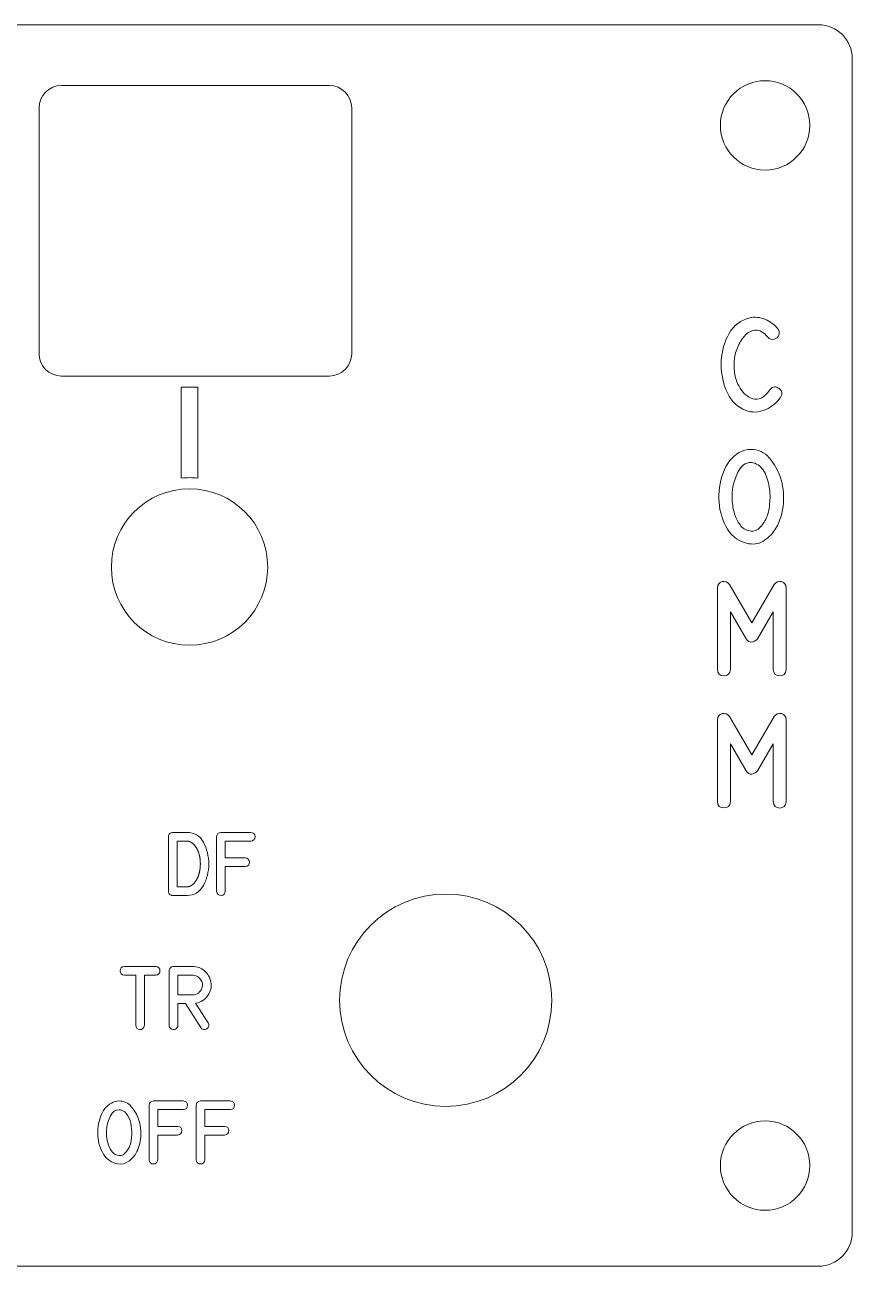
# Model space of a CAD drawing. Header units: millimetres. Extents: x -74 to 72, y -92 to 107.
# Drawn here: x 24.6 to 61.7, y 51.5 to 107.1 of the extents above; entities that cross this region are included whole.
import ezdxf

# ---------------------------------------------------------------- set-up
doc = ezdxf.new("R2010")
doc.units = ezdxf.units.MM
doc.header["$MEASUREMENT"] = 0
doc.layers.add('Cut', color=7, linetype='Continuous')
doc.layers.add('Engrave', color=7, linetype='Continuous')

msp = doc.modelspace()

# ---------------------------------------------------------------- linework, layer by layer
at = {"layer": 'Cut', "color": 250, "lineweight": 9}
for centre, major_axis, ratio in [((57.7948, 102.5689), (0, 2), 1), ((32.0235, 82.8049), (3.5001, 0), 0.9999714), ((43.4947, 63.4189), (4.7501, 0), 0.9999789), ((57.7948, 56.0189), (0, 2), 1)]:
    msp.add_ellipse(centre, major_axis=major_axis, ratio=ratio, dxfattribs=at)
for points, knots in [([(61.6948, 105.5689), (61.6946, 105.967), (61.5362, 106.3487), (61.2545, 106.63), (61.2545, 106.63), (60.9729, 106.9113), (60.5929, 107.0692), (60.1948, 107.0689), (60.1948, 107.0689), (60.1948, 107.0689), (-61.3302, 107.0689), (-61.3302, 107.0689), (-61.3302, 107.0689), (-61.7283, 107.0687), (-62.1099, 106.9103), (-62.3912, 106.6286), (-62.3912, 106.6286), (-62.6725, 106.347), (-62.8304, 105.967), (-62.8302, 105.5689), (-62.8302, 105.5689), (-62.8302, 105.5689), (-62.8302, 53.0189), (-62.8302, 53.0189), (-62.8302, 53.0189), (-62.8299, 52.6208), (-62.6716, 52.2392), (-62.3899, 51.9579), (-62.3899, 51.9579), (-62.1082, 51.6766), (-61.7283, 51.5187), (-61.3302, 51.5189), (-61.3302, 51.5189), (-61.3302, 51.5189), (60.1948, 51.5189), (60.1948, 51.5189), (60.1948, 51.5189), (60.5929, 51.5192), (60.9746, 51.6775), (61.2559, 51.9592), (61.2559, 51.9592), (61.5372, 52.2409), (61.6951, 52.6208), (61.6948, 53.0189), (61.6948, 53.0189), (61.6948, 53.0189), (61.6948, 105.5689), (61.6948, 105.5689)], [0, 0, 0, 0, 0.0769231, 0.0769231, 0.0769231, 0.0769231, 0.1538462, 0.1538462, 0.1538462, 0.1538462, 0.2307692, 0.2307692, 0.2307692, 0.2307692, 0.3076923, 0.3076923, 0.3076923, 0.3076923, 0.3846154, 0.3846154, 0.3846154, 0.3846154, 0.4615385, 0.4615385, 0.4615385, 0.4615385, 0.5384615, 0.5384615, 0.5384615, 0.5384615, 0.6153846, 0.6153846, 0.6153846, 0.6153846, 0.6923077, 0.6923077, 0.6923077, 0.6923077, 0.7692308, 0.7692308, 0.7692308, 0.7692308, 0.8461538, 0.8461538, 0.8461538, 0.8461538, 1, 1, 1, 1]), ([(26.2843, 104.3526), (26.2843, 104.3526), (38.2843, 104.3526), (38.2843, 104.3526), (38.2843, 104.3526), (38.8343, 104.3526), (39.2843, 103.9026), (39.2843, 103.3526), (39.2843, 103.3526), (39.2843, 103.3526), (39.2843, 92.3526), (39.2843, 92.3526), (39.2843, 92.3526), (39.2843, 91.8026), (38.8343, 91.3526), (38.2843, 91.3526), (38.2843, 91.3526), (38.2843, 91.3526), (26.2843, 91.3526), (26.2843, 91.3526), (26.2843, 91.3526), (25.7343, 91.3526), (25.2843, 91.8026), (25.2843, 92.3526), (25.2843, 92.3526), (25.2843, 92.3526), (25.2843, 103.3526), (25.2843, 103.3526), (25.2843, 103.3526), (25.2843, 103.9026), (25.7343, 104.3526), (26.2843, 104.3526)], [0, 0, 0, 0, 0.1111111, 0.1111111, 0.1111111, 0.1111111, 0.2222222, 0.2222222, 0.2222222, 0.2222222, 0.3333333, 0.3333333, 0.3333333, 0.3333333, 0.4444444, 0.4444444, 0.4444444, 0.4444444, 0.5555556, 0.5555556, 0.5555556, 0.5555556, 0.6666667, 0.6666667, 0.6666667, 0.6666667, 0.7777778, 0.7777778, 0.7777778, 0.7777778, 1, 1, 1, 1])]:
    msp.add_open_spline(points, degree=3, knots=knots, dxfattribs=at)
at = {"layer": 'Engrave', "color": 240, "lineweight": 9}
for points, knots in [([(58.4895, 90.4091), (58.4895, 90.4091), (58.4712, 90.3816), (58.4712, 90.3816), (58.4712, 90.3816), (58.467, 90.3767), (58.4634, 90.3717), (58.4606, 90.3675), (58.4606, 90.3675), (58.4585, 90.3632), (58.4557, 90.359), (58.4529, 90.3548), (58.4529, 90.3548), (58.2638, 90.1001), (58.0161, 89.9187), (57.7092, 89.8101), (57.7092, 89.8101), (57.403, 89.7021), (57.101, 89.7219), (56.8033, 89.8694), (56.8033, 89.8694), (56.4576, 90.0415), (56.2036, 90.3336), (56.0413, 90.7457), (56.0413, 90.7457), (55.8797, 91.1577), (55.8099, 91.586), (55.8324, 92.0305), (55.8324, 92.0305), (55.8557, 92.475), (55.9728, 92.8828), (56.1838, 93.2553), (56.1838, 93.2553), (56.3955, 93.6271), (56.7024, 93.86), (57.1053, 93.9538), (57.1053, 93.9538), (57.3367, 94.0074), (57.5674, 93.9848), (57.7974, 93.8868), (57.7974, 93.8868), (58.0274, 93.788), (58.2165, 93.6497), (58.364, 93.4719), (58.364, 93.4719), (58.3654, 93.4719), (58.3689, 93.4677), (58.3738, 93.4578), (58.3738, 93.4578), (58.4373, 93.3752), (58.4507, 93.2842), (58.4133, 93.1862), (58.4133, 93.1862), (58.3759, 93.0874), (58.3082, 93.026), (58.2087, 93.0006), (58.2087, 93.0006), (58.1029, 92.9731), (58.0048, 93.0048), (57.9152, 93.0958), (57.9152, 93.0958), (57.7304, 93.311), (57.5526, 93.414), (57.3818, 93.4063), (57.3818, 93.4063), (57.2111, 93.3978), (57.058, 93.3273), (56.9232, 93.1953), (56.9232, 93.1953), (56.7878, 93.0627), (56.6756, 92.8933), (56.586, 92.6866), (56.586, 92.6866), (56.4964, 92.4799), (56.4413, 92.2866), (56.4209, 92.106), (56.4209, 92.106), (56.3962, 91.9049), (56.3983, 91.7024), (56.4279, 91.4992), (56.4279, 91.4992), (56.4576, 91.296), (56.5196, 91.1048), (56.6149, 90.9256), (56.6149, 90.9256), (56.7807, 90.6116), (56.9888, 90.4148), (57.24, 90.3357), (57.24, 90.3357), (57.4919, 90.256), (57.7374, 90.3767), (57.9773, 90.6963), (57.9773, 90.6963), (57.9886, 90.7097), (58.0013, 90.728), (58.0168, 90.7499), (58.0168, 90.7499), (58.1459, 90.8931), (58.2828, 90.9079), (58.4267, 90.7943), (58.4267, 90.7943), (58.5707, 90.6807), (58.5918, 90.5523), (58.4895, 90.4091)], [0, 0, 0, 0, 0.037037, 0.037037, 0.037037, 0.037037, 0.0740741, 0.0740741, 0.0740741, 0.0740741, 0.1111111, 0.1111111, 0.1111111, 0.1111111, 0.1481481, 0.1481481, 0.1481481, 0.1481481, 0.1851852, 0.1851852, 0.1851852, 0.1851852, 0.2222222, 0.2222222, 0.2222222, 0.2222222, 0.2592593, 0.2592593, 0.2592593, 0.2592593, 0.2962963, 0.2962963, 0.2962963, 0.2962963, 0.3333333, 0.3333333, 0.3333333, 0.3333333, 0.3703704, 0.3703704, 0.3703704, 0.3703704, 0.4074074, 0.4074074, 0.4074074, 0.4074074, 0.4444444, 0.4444444, 0.4444444, 0.4444444, 0.4814815, 0.4814815, 0.4814815, 0.4814815, 0.5185185, 0.5185185, 0.5185185, 0.5185185, 0.5555556, 0.5555556, 0.5555556, 0.5555556, 0.5925926, 0.5925926, 0.5925926, 0.5925926, 0.6296296, 0.6296296, 0.6296296, 0.6296296, 0.6666667, 0.6666667, 0.6666667, 0.6666667, 0.7037037, 0.7037037, 0.7037037, 0.7037037, 0.7407407, 0.7407407, 0.7407407, 0.7407407, 0.7777778, 0.7777778, 0.7777778, 0.7777778, 0.8148148, 0.8148148, 0.8148148, 0.8148148, 0.8518519, 0.8518519, 0.8518519, 0.8518519, 0.8888889, 0.8888889, 0.8888889, 0.8888889, 0.9259259, 0.9259259, 0.9259259, 0.9259259, 1, 1, 1, 1]), ([(31.6484, 86.7873), (31.6484, 86.7873), (31.6484, 90.8526), (31.6484, 90.8526), (31.6484, 90.8526), (31.6484, 90.8526), (32.3984, 90.8526), (32.3984, 90.8526), (32.3984, 90.8526), (32.3984, 90.8526), (32.3984, 86.7873), (32.3984, 86.7873), (32.3984, 86.7873), (32.2749, 86.7988), (32.1499, 86.8049), (32.0234, 86.8049), (32.0234, 86.8049), (31.8969, 86.8049), (31.7719, 86.7988), (31.6484, 86.7873)], [0, 0, 0, 0, 0.1666667, 0.1666667, 0.1666667, 0.1666667, 0.3333333, 0.3333333, 0.3333333, 0.3333333, 0.5, 0.5, 0.5, 0.5, 0.6666667, 0.6666667, 0.6666667, 0.6666667, 1, 1, 1, 1]), ([(58.4726, 86.854), (58.5989, 86.4723), (58.6469, 86.0765), (58.6159, 85.6659), (58.6159, 85.6659), (58.5848, 85.2552), (58.4719, 84.8806), (58.2779, 84.5412), (58.2779, 84.5412), (58.1551, 84.3303), (57.9879, 84.1511), (57.7755, 84.0036), (57.7755, 84.0036), (57.5632, 83.8561), (57.3289, 83.8046), (57.0728, 83.8491), (57.0728, 83.8491), (56.6551, 83.9218), (56.3355, 84.1398), (56.114, 84.5017), (56.114, 84.5017), (55.8917, 84.8644), (55.7647, 85.2679), (55.7323, 85.7124), (55.7323, 85.7124), (55.6998, 86.1569), (55.7598, 86.5894), (55.9122, 87.0114), (55.9122, 87.0114), (56.0646, 87.4333), (56.3073, 87.7395), (56.641, 87.9314), (56.641, 87.9314), (56.8033, 88.0252), (56.974, 88.0718), (57.1511, 88.0718), (57.1511, 88.0718), (57.4905, 88.0718), (57.7671, 87.9441), (57.9823, 87.6887), (57.9823, 87.6887), (58.1975, 87.4326), (58.3604, 87.1546), (58.4726, 86.854)], [0, 0, 0, 0, 0.0833333, 0.0833333, 0.0833333, 0.0833333, 0.1666667, 0.1666667, 0.1666667, 0.1666667, 0.25, 0.25, 0.25, 0.25, 0.3333333, 0.3333333, 0.3333333, 0.3333333, 0.4166667, 0.4166667, 0.4166667, 0.4166667, 0.5, 0.5, 0.5, 0.5, 0.5833333, 0.5833333, 0.5833333, 0.5833333, 0.6666667, 0.6666667, 0.6666667, 0.6666667, 0.75, 0.75, 0.75, 0.75, 0.8333333, 0.8333333, 0.8333333, 0.8333333, 1, 1, 1, 1]), ([(57.1681, 87.4848), (56.9148, 87.4848), (56.7229, 87.3486), (56.5923, 87.0756), (56.5923, 87.0756), (56.4618, 86.8025), (56.38, 86.5697), (56.3454, 86.3771), (56.3454, 86.3771), (56.3193, 86.236), (56.3094, 86.0659), (56.3165, 85.8663), (56.3165, 85.8663), (56.3235, 85.6666), (56.3525, 85.469), (56.4033, 85.2743), (56.4033, 85.2743), (56.454, 85.0789), (56.531, 84.9032), (56.6326, 84.7472), (56.6326, 84.7472), (56.7349, 84.5906), (56.8682, 84.4869), (57.0333, 84.4361), (57.0333, 84.4361), (57.2266, 84.3754), (57.3931, 84.4135), (57.5328, 84.5504), (57.5328, 84.5504), (57.6725, 84.688), (57.7784, 84.8333), (57.8503, 84.9878), (57.8503, 84.9878), (57.923, 85.1466), (57.9731, 85.354), (57.9999, 85.6123), (57.9999, 85.6123), (58.0267, 85.8698), (58.0204, 86.1273), (57.9816, 86.3841), (57.9816, 86.3841), (57.9421, 86.6409), (57.8651, 86.8724), (57.7509, 87.0784), (57.7509, 87.0784), (57.6366, 87.2844), (57.4736, 87.4156), (57.2633, 87.4721), (57.2633, 87.4721), (57.2358, 87.4805), (57.204, 87.4848), (57.1681, 87.4848)], [0, 0, 0, 0, 0.0714286, 0.0714286, 0.0714286, 0.0714286, 0.1428571, 0.1428571, 0.1428571, 0.1428571, 0.2142857, 0.2142857, 0.2142857, 0.2142857, 0.2857143, 0.2857143, 0.2857143, 0.2857143, 0.3571429, 0.3571429, 0.3571429, 0.3571429, 0.4285714, 0.4285714, 0.4285714, 0.4285714, 0.5, 0.5, 0.5, 0.5, 0.5714286, 0.5714286, 0.5714286, 0.5714286, 0.6428571, 0.6428571, 0.6428571, 0.6428571, 0.7142857, 0.7142857, 0.7142857, 0.7142857, 0.7857143, 0.7857143, 0.7857143, 0.7857143, 0.8571429, 0.8571429, 0.8571429, 0.8571429, 1, 1, 1, 1]), ([(58.74, 78.219), (58.7097, 78.0264), (58.6123, 77.9297), (58.4479, 77.9304), (58.4479, 77.9304), (58.2828, 77.9311), (58.1862, 78.0278), (58.1573, 78.219), (58.1573, 78.219), (58.1573, 78.219), (58.1573, 80.8006), (58.1573, 80.8006), (58.1573, 80.8006), (58.1573, 80.8006), (57.4482, 79.5877), (57.4482, 79.5877), (57.4482, 79.5877), (57.3727, 79.4967), (57.288, 79.4487), (57.1949, 79.4445), (57.1949, 79.4445), (57.1018, 79.441), (57.0192, 79.4883), (56.9458, 79.5877), (56.9458, 79.5877), (56.9458, 79.5877), (56.241, 80.7949), (56.241, 80.7949), (56.241, 80.7949), (56.241, 80.7949), (56.2431, 78.219), (56.2431, 78.219), (56.2431, 78.219), (56.2212, 78.0278), (56.1217, 77.9318), (55.9447, 77.9325), (55.9447, 77.9325), (55.7676, 77.9332), (55.6723, 78.0292), (55.6582, 78.219), (55.6582, 78.219), (55.6582, 78.219), (55.6582, 81.8695), (55.6582, 81.8695), (55.6582, 81.8695), (55.6695, 82.0282), (55.7386, 82.1228), (55.867, 82.1538), (55.867, 82.1538), (55.9955, 82.1849), (56.1069, 82.1411), (56.2022, 82.0226), (56.2022, 82.0226), (56.2022, 82.0226), (57.1963, 80.313), (57.1963, 80.313), (57.1963, 80.313), (57.1963, 80.313), (58.201, 82.0226), (58.201, 82.0226), (58.201, 82.0226), (58.2955, 82.1411), (58.4063, 82.1842), (58.5326, 82.1524), (58.5326, 82.1524), (58.6582, 82.1207), (58.728, 82.0268), (58.74, 81.8695), (58.74, 81.8695), (58.74, 81.8695), (58.74, 78.219), (58.74, 78.219)], [0, 0, 0, 0, 0.0526316, 0.0526316, 0.0526316, 0.0526316, 0.1052632, 0.1052632, 0.1052632, 0.1052632, 0.1578947, 0.1578947, 0.1578947, 0.1578947, 0.2105263, 0.2105263, 0.2105263, 0.2105263, 0.2631579, 0.2631579, 0.2631579, 0.2631579, 0.3157895, 0.3157895, 0.3157895, 0.3157895, 0.3684211, 0.3684211, 0.3684211, 0.3684211, 0.4210526, 0.4210526, 0.4210526, 0.4210526, 0.4736842, 0.4736842, 0.4736842, 0.4736842, 0.5263158, 0.5263158, 0.5263158, 0.5263158, 0.5789474, 0.5789474, 0.5789474, 0.5789474, 0.6315789, 0.6315789, 0.6315789, 0.6315789, 0.6842105, 0.6842105, 0.6842105, 0.6842105, 0.7368421, 0.7368421, 0.7368421, 0.7368421, 0.7894737, 0.7894737, 0.7894737, 0.7894737, 0.8421053, 0.8421053, 0.8421053, 0.8421053, 0.8947368, 0.8947368, 0.8947368, 0.8947368, 1, 1, 1, 1]), ([(58.74, 72.3102), (58.7097, 72.1176), (58.6123, 72.0209), (58.4479, 72.0216), (58.4479, 72.0216), (58.2828, 72.0223), (58.1862, 72.119), (58.1573, 72.3102), (58.1573, 72.3102), (58.1573, 72.3102), (58.1573, 74.8918), (58.1573, 74.8918), (58.1573, 74.8918), (58.1573, 74.8918), (57.4482, 73.6789), (57.4482, 73.6789), (57.4482, 73.6789), (57.3727, 73.5879), (57.288, 73.5399), (57.1949, 73.5357), (57.1949, 73.5357), (57.1018, 73.5322), (57.0192, 73.5795), (56.9458, 73.6789), (56.9458, 73.6789), (56.9458, 73.6789), (56.241, 74.8861), (56.241, 74.8861), (56.241, 74.8861), (56.241, 74.8861), (56.2431, 72.3102), (56.2431, 72.3102), (56.2431, 72.3102), (56.2212, 72.119), (56.1217, 72.023), (55.9447, 72.0237), (55.9447, 72.0237), (55.7676, 72.0244), (55.6723, 72.1204), (55.6582, 72.3102), (55.6582, 72.3102), (55.6582, 72.3102), (55.6582, 75.9607), (55.6582, 75.9607), (55.6582, 75.9607), (55.6695, 76.1194), (55.7386, 76.214), (55.867, 76.245), (55.867, 76.245), (55.9955, 76.2761), (56.1069, 76.2323), (56.2022, 76.1138), (56.2022, 76.1138), (56.2022, 76.1138), (57.1963, 74.4042), (57.1963, 74.4042), (57.1963, 74.4042), (57.1963, 74.4042), (58.201, 76.1138), (58.201, 76.1138), (58.201, 76.1138), (58.2955, 76.2323), (58.4063, 76.2754), (58.5326, 76.2436), (58.5326, 76.2436), (58.6582, 76.2119), (58.728, 76.118), (58.74, 75.9607), (58.74, 75.9607), (58.74, 75.9607), (58.74, 72.3102), (58.74, 72.3102)], [0, 0, 0, 0, 0.0526316, 0.0526316, 0.0526316, 0.0526316, 0.1052632, 0.1052632, 0.1052632, 0.1052632, 0.1578947, 0.1578947, 0.1578947, 0.1578947, 0.2105263, 0.2105263, 0.2105263, 0.2105263, 0.2631579, 0.2631579, 0.2631579, 0.2631579, 0.3157895, 0.3157895, 0.3157895, 0.3157895, 0.3684211, 0.3684211, 0.3684211, 0.3684211, 0.4210526, 0.4210526, 0.4210526, 0.4210526, 0.4736842, 0.4736842, 0.4736842, 0.4736842, 0.5263158, 0.5263158, 0.5263158, 0.5263158, 0.5789474, 0.5789474, 0.5789474, 0.5789474, 0.6315789, 0.6315789, 0.6315789, 0.6315789, 0.6842105, 0.6842105, 0.6842105, 0.6842105, 0.7368421, 0.7368421, 0.7368421, 0.7368421, 0.7894737, 0.7894737, 0.7894737, 0.7894737, 0.8421053, 0.8421053, 0.8421053, 0.8421053, 0.8947368, 0.8947368, 0.8947368, 0.8947368, 1, 1, 1, 1]), ([(31.269, 70.9299), (31.269, 70.9299), (31.9181, 70.9299), (31.9181, 70.9299), (31.9181, 70.9299), (32.2407, 70.9299), (32.482, 70.7831), (32.6429, 70.4892), (32.6429, 70.4892), (32.8038, 70.1952), (32.8842, 69.8716), (32.8842, 69.5188), (32.8842, 69.5188), (32.8842, 69.166), (32.8033, 68.8429), (32.6424, 68.5489), (32.6424, 68.5489), (32.4811, 68.2549), (32.2398, 68.1077), (31.9181, 68.1077), (31.9181, 68.1077), (31.9181, 68.1077), (31.269, 68.1077), (31.269, 68.1077), (31.269, 68.1077), (31.269, 68.1077), (31.2718, 68.1077), (31.2718, 68.1077), (31.2718, 68.1077), (31.2718, 68.1077), (31.269, 68.1077), (31.269, 68.1077), (31.269, 68.1077), (31.2388, 68.1124), (31.2224, 68.1152), (31.2196, 68.1162), (31.2196, 68.1162), (31.1241, 68.1387), (31.0766, 68.2013), (31.0775, 68.3034), (31.0775, 68.3034), (31.0775, 68.3034), (31.0761, 68.3034), (31.0761, 68.3034), (31.0761, 68.3034), (31.0761, 68.3034), (31.0775, 70.737), (31.0775, 70.737), (31.0775, 70.737), (31.0766, 70.7399), (31.0761, 70.7436), (31.0761, 70.7479), (31.0761, 70.7479), (31.0789, 70.7987), (31.0987, 70.8415), (31.1358, 70.8767), (31.1358, 70.8767), (31.1735, 70.912), (31.2182, 70.9299), (31.2704, 70.9299), (31.2704, 70.9299), (31.2704, 70.9299), (31.269, 70.9299), (31.269, 70.9299)], [0, 0, 0, 0, 0.0588235, 0.0588235, 0.0588235, 0.0588235, 0.1176471, 0.1176471, 0.1176471, 0.1176471, 0.1764706, 0.1764706, 0.1764706, 0.1764706, 0.2352941, 0.2352941, 0.2352941, 0.2352941, 0.2941176, 0.2941176, 0.2941176, 0.2941176, 0.3529412, 0.3529412, 0.3529412, 0.3529412, 0.4117647, 0.4117647, 0.4117647, 0.4117647, 0.4705882, 0.4705882, 0.4705882, 0.4705882, 0.5294118, 0.5294118, 0.5294118, 0.5294118, 0.5882353, 0.5882353, 0.5882353, 0.5882353, 0.6470588, 0.6470588, 0.6470588, 0.6470588, 0.7058824, 0.7058824, 0.7058824, 0.7058824, 0.7647059, 0.7647059, 0.7647059, 0.7647059, 0.8235294, 0.8235294, 0.8235294, 0.8235294, 0.8823529, 0.8823529, 0.8823529, 0.8823529, 1, 1, 1, 1]), ([(33.2356, 68.3034), (33.2356, 68.3034), (33.2356, 70.7342), (33.2356, 70.7342), (33.2356, 70.7342), (33.2521, 70.8556), (33.3174, 70.921), (33.4313, 70.9299), (33.4313, 70.9299), (33.4313, 70.9299), (34.7652, 70.9299), (34.7652, 70.9299), (34.7652, 70.9299), (34.8927, 70.92), (34.9567, 70.8546), (34.9567, 70.7347), (34.9567, 70.7347), (34.9567, 70.6152), (34.8918, 70.5508), (34.7624, 70.5428), (34.7624, 70.5428), (34.7624, 70.5428), (33.6227, 70.5428), (33.6227, 70.5428), (33.6227, 70.5428), (33.6227, 70.5428), (33.6227, 69.7888), (33.6227, 69.7888), (33.6227, 69.7888), (33.6227, 69.7888), (34.5117, 69.7888), (34.5117, 69.7888), (34.5117, 69.7888), (34.6382, 69.7799), (34.7027, 69.7178), (34.7046, 69.603), (34.7046, 69.603), (34.7064, 69.4882), (34.642, 69.421), (34.5117, 69.4017), (34.5117, 69.4017), (34.5117, 69.4017), (33.6227, 69.4017), (33.6227, 69.4017), (33.6227, 69.4017), (33.6227, 69.4017), (33.6227, 68.3034), (33.6227, 68.3034), (33.6227, 68.3034), (33.6138, 68.1768), (33.5512, 68.1124), (33.436, 68.1105), (33.436, 68.1105), (33.3207, 68.1086), (33.2539, 68.1731), (33.2356, 68.3034)], [0, 0, 0, 0, 0.0666667, 0.0666667, 0.0666667, 0.0666667, 0.1333333, 0.1333333, 0.1333333, 0.1333333, 0.2, 0.2, 0.2, 0.2, 0.2666667, 0.2666667, 0.2666667, 0.2666667, 0.3333333, 0.3333333, 0.3333333, 0.3333333, 0.4, 0.4, 0.4, 0.4, 0.4666667, 0.4666667, 0.4666667, 0.4666667, 0.5333333, 0.5333333, 0.5333333, 0.5333333, 0.6, 0.6, 0.6, 0.6, 0.6666667, 0.6666667, 0.6666667, 0.6666667, 0.7333333, 0.7333333, 0.7333333, 0.7333333, 0.8, 0.8, 0.8, 0.8, 0.8666667, 0.8666667, 0.8666667, 0.8666667, 1, 1, 1, 1]), ([(31.9181, 68.4962), (31.9199, 68.4962), (31.9218, 68.4962), (31.9237, 68.4962), (31.9237, 68.4962), (31.9256, 68.4962), (31.9279, 68.4962), (31.9303, 68.4962), (31.9303, 68.4962), (31.9322, 68.4962), (31.934, 68.4967), (31.9355, 68.4972), (31.9355, 68.4972), (31.9369, 68.4976), (31.9388, 68.4976), (31.9416, 68.4976), (31.9416, 68.4976), (31.9435, 68.4976), (31.9453, 68.4981), (31.9477, 68.4986), (31.9477, 68.4986), (31.95, 68.499), (31.9524, 68.499), (31.9552, 68.499), (31.9552, 68.499), (31.9571, 68.499), (31.959, 68.4995), (31.9609, 68.4995), (31.9609, 68.4995), (31.9627, 68.5), (31.9651, 68.5005), (31.9679, 68.5005), (31.9679, 68.5005), (31.9693, 68.5005), (31.9712, 68.5005), (31.9731, 68.5009), (31.9731, 68.5009), (31.975, 68.5014), (31.9773, 68.5019), (31.9801, 68.5019), (31.9801, 68.5019), (31.9839, 68.5037), (31.9877, 68.5047), (31.991, 68.5047), (31.991, 68.5047), (31.9928, 68.5047), (31.9947, 68.5052), (31.9966, 68.5066), (31.9966, 68.5066), (31.9985, 68.508), (32.0008, 68.5094), (32.0037, 68.5099), (32.0037, 68.5099), (32.0055, 68.5099), (32.0074, 68.5103), (32.0098, 68.5108), (32.0098, 68.5108), (32.0121, 68.5113), (32.0145, 68.5117), (32.0173, 68.5127), (32.0173, 68.5127), (32.0192, 68.5127), (32.0211, 68.5132), (32.0229, 68.5141), (32.0229, 68.5141), (32.0248, 68.515), (32.0267, 68.516), (32.0295, 68.5169), (32.0295, 68.5169), (32.0352, 68.5188), (32.0394, 68.5207), (32.0422, 68.5226), (32.0422, 68.5226), (32.0587, 68.5282), (32.0634, 68.5296), (32.0559, 68.5282), (32.0559, 68.5282), (32.0578, 68.5282), (32.0596, 68.5287), (32.0615, 68.5301), (32.0615, 68.5301), (32.0634, 68.5315), (32.0658, 68.5324), (32.0681, 68.5334), (32.0681, 68.5334), (32.0766, 68.539), (32.0803, 68.5414), (32.0794, 68.5404), (32.0794, 68.5404), (32.0883, 68.5451), (32.093, 68.5475), (32.093, 68.5475), (32.093, 68.5475), (32.0949, 68.5484), (32.0968, 68.5494), (32.0987, 68.5508), (32.0987, 68.5508), (32.1006, 68.5522), (32.1029, 68.5536), (32.1057, 68.5555), (32.1057, 68.5555), (32.1137, 68.5611), (32.118, 68.564), (32.118, 68.564), (32.118, 68.564), (32.1198, 68.5649), (32.1217, 68.5658), (32.1241, 68.5672), (32.1241, 68.5672), (32.1264, 68.5687), (32.1288, 68.5701), (32.1316, 68.572), (32.1316, 68.572), (32.1335, 68.5729), (32.1354, 68.5743), (32.1372, 68.5762), (32.1372, 68.5762), (32.1391, 68.5781), (32.1415, 68.5799), (32.1443, 68.5818), (32.1443, 68.5818), (32.1457, 68.5828), (32.1476, 68.5837), (32.1495, 68.5851), (32.1495, 68.5851), (32.1514, 68.5865), (32.1537, 68.5884), (32.1565, 68.5898), (32.1565, 68.5898), (32.1584, 68.5917), (32.1631, 68.5955), (32.1702, 68.6011), (32.1702, 68.6011), (32.1777, 68.6086), (32.1815, 68.6119), (32.1815, 68.6119), (32.1815, 68.6119), (32.1833, 68.6138), (32.1848, 68.6157), (32.1866, 68.6176), (32.1866, 68.6176), (32.1885, 68.6195), (32.1909, 68.6218), (32.1937, 68.6246), (32.1937, 68.6246), (32.1956, 68.6265), (32.1975, 68.6279), (32.1993, 68.6298), (32.1993, 68.6298), (32.2012, 68.6317), (32.2031, 68.634), (32.2059, 68.6369), (32.2059, 68.6369), (32.2087, 68.6387), (32.213, 68.6425), (32.2186, 68.6477), (32.2186, 68.6477), (32.2205, 68.6496), (32.2224, 68.6514), (32.2238, 68.6533), (32.2238, 68.6533), (32.2257, 68.6552), (32.228, 68.6576), (32.2309, 68.6604), (32.2309, 68.6604), (32.2327, 68.6623), (32.2346, 68.6641), (32.2365, 68.6665), (32.2365, 68.6665), (32.2384, 68.6688), (32.2407, 68.6712), (32.2431, 68.674), (32.2431, 68.674), (32.2544, 68.6886), (32.2581, 68.6933), (32.2544, 68.6877), (32.2544, 68.6877), (32.261, 68.6942), (32.2647, 68.6994), (32.2666, 68.7032), (32.2666, 68.7032), (32.2751, 68.714), (32.2788, 68.7192), (32.2779, 68.7182), (32.2779, 68.7182), (32.2798, 68.7211), (32.2816, 68.7234), (32.2831, 68.7258), (32.2831, 68.7258), (32.2849, 68.7281), (32.2873, 68.7305), (32.2901, 68.7333), (32.2901, 68.7333), (32.292, 68.7361), (32.2934, 68.7389), (32.2948, 68.7418), (32.2948, 68.7418), (32.2962, 68.7446), (32.2986, 68.7469), (32.3009, 68.7498), (32.3009, 68.7498), (32.3019, 68.7526), (32.3038, 68.7554), (32.3061, 68.7587), (32.3061, 68.7587), (32.3085, 68.762), (32.3103, 68.7648), (32.3122, 68.7676), (32.3122, 68.7676), (32.3179, 68.7752), (32.3212, 68.7808), (32.323, 68.7846), (32.323, 68.7846), (32.3249, 68.7869), (32.3268, 68.7902), (32.3282, 68.7935), (32.3282, 68.7935), (32.3296, 68.7963), (32.3315, 68.7996), (32.3343, 68.8024), (32.3343, 68.8024), (32.3362, 68.8048), (32.3376, 68.8081), (32.339, 68.8114), (32.339, 68.8114), (32.3404, 68.8142), (32.3423, 68.8175), (32.3451, 68.8203), (32.3451, 68.8203), (32.347, 68.8245), (32.3499, 68.8307), (32.3536, 68.8382), (32.3536, 68.8382), (32.3555, 68.841), (32.3569, 68.8438), (32.3583, 68.8476), (32.3583, 68.8476), (32.3597, 68.8513), (32.3616, 68.8551), (32.3644, 68.8589), (32.3644, 68.8589), (32.3663, 68.8617), (32.3682, 68.8645), (32.3696, 68.8678), (32.3696, 68.8678), (32.3705, 68.8711), (32.3729, 68.8744), (32.3757, 68.8782), (32.3757, 68.8782), (32.3767, 68.881), (32.3776, 68.8838), (32.379, 68.8876), (32.379, 68.8876), (32.3804, 68.8913), (32.3818, 68.8951), (32.3837, 68.8989), (32.3837, 68.8989), (32.3865, 68.9031), (32.3898, 68.9101), (32.3936, 68.9196), (32.3936, 68.9196), (32.4025, 68.9421), (32.4058, 68.9497), (32.403, 68.9412), (32.403, 68.9412), (32.4039, 68.944), (32.4054, 68.9478), (32.4068, 68.9515), (32.4068, 68.9515), (32.4082, 68.9558), (32.4096, 68.96), (32.4115, 68.9633), (32.4115, 68.9633), (32.4124, 68.9671), (32.4134, 68.9708), (32.4148, 68.9746), (32.4148, 68.9746), (32.4162, 68.9783), (32.4181, 68.9821), (32.4195, 68.9868), (32.4195, 68.9868), (32.4223, 68.9953), (32.4246, 69.0023), (32.4265, 69.0089), (32.4265, 69.0089), (32.4275, 69.0127), (32.4284, 69.0164), (32.4298, 69.0202), (32.4298, 69.0202), (32.4312, 69.0235), (32.4331, 69.0277), (32.435, 69.0324), (32.435, 69.0324), (32.4312, 69.023), (32.4336, 69.031), (32.4416, 69.056), (32.4416, 69.056), (32.4435, 69.0602), (32.4463, 69.0682), (32.45, 69.079), (32.45, 69.079), (32.45, 69.0828), (32.4505, 69.087), (32.4519, 69.0908), (32.4519, 69.0908), (32.4533, 69.095), (32.4547, 69.0992), (32.4557, 69.1039), (32.4557, 69.1039), (32.4566, 69.1077), (32.4576, 69.1115), (32.4585, 69.1157), (32.4585, 69.1157), (32.459, 69.1199), (32.4604, 69.1242), (32.4623, 69.1289), (32.4623, 69.1289), (32.4623, 69.1317), (32.4632, 69.135), (32.4646, 69.1392), (32.4646, 69.1392), (32.466, 69.1434), (32.467, 69.1477), (32.4679, 69.1524), (32.4679, 69.1524), (32.4689, 69.1585), (32.4703, 69.1674), (32.4721, 69.1783), (32.4721, 69.1783), (32.4721, 69.182), (32.4726, 69.1858), (32.474, 69.19), (32.474, 69.19), (32.4754, 69.1942), (32.4769, 69.1985), (32.4773, 69.2032), (32.4773, 69.2032), (32.4773, 69.2069), (32.4778, 69.2107), (32.4787, 69.2149), (32.4787, 69.2149), (32.4797, 69.2192), (32.4806, 69.2234), (32.4816, 69.2281), (32.4816, 69.2281), (32.4825, 69.2347), (32.4839, 69.2432), (32.4858, 69.2545), (32.4858, 69.2545), (32.4858, 69.2577), (32.4867, 69.262), (32.4881, 69.2667), (32.4881, 69.2667), (32.4891, 69.2714), (32.4905, 69.2756), (32.4914, 69.2803), (32.4914, 69.2803), (32.4914, 69.2869), (32.4924, 69.2954), (32.4943, 69.3067), (32.4943, 69.3067), (32.4943, 69.3104), (32.4943, 69.3142), (32.4947, 69.3184), (32.4947, 69.3184), (32.4952, 69.3227), (32.4961, 69.3274), (32.4971, 69.3325), (32.4971, 69.3325), (32.4985, 69.3438), (32.4994, 69.3523), (32.4994, 69.3589), (32.4994, 69.3589), (32.5004, 69.3655), (32.5008, 69.3739), (32.5008, 69.3852), (32.5008, 69.3852), (32.5018, 69.3918), (32.5023, 69.4007), (32.5023, 69.4125), (32.5023, 69.4125), (32.5032, 69.4191), (32.5037, 69.428), (32.5037, 69.4388), (32.5037, 69.4388), (32.5037, 69.4435), (32.5041, 69.4478), (32.5046, 69.452), (32.5046, 69.452), (32.5051, 69.4562), (32.5055, 69.4609), (32.5065, 69.4666), (32.5065, 69.4666), (32.5065, 69.4704), (32.507, 69.4741), (32.5074, 69.4783), (32.5074, 69.4783), (32.5074, 69.4821), (32.5079, 69.4873), (32.5079, 69.4925), (32.5079, 69.4925), (32.5079, 69.4962), (32.5079, 69.5005), (32.5079, 69.5052), (32.5079, 69.5052), (32.5079, 69.5094), (32.5079, 69.5141), (32.5079, 69.5188), (32.5079, 69.5188), (32.5079, 69.5235), (32.5079, 69.5277), (32.5079, 69.532), (32.5079, 69.532), (32.5079, 69.5362), (32.5079, 69.5404), (32.5079, 69.5451), (32.5079, 69.5451), (32.5079, 69.5494), (32.5074, 69.5541), (32.5074, 69.5578), (32.5074, 69.5578), (32.507, 69.5621), (32.5065, 69.5672), (32.5065, 69.5724), (32.5065, 69.5724), (32.5065, 69.5762), (32.5065, 69.5804), (32.5065, 69.5851), (32.5065, 69.5851), (32.5065, 69.5894), (32.5065, 69.5941), (32.5065, 69.5988), (32.5065, 69.5988), (32.5065, 69.6044), (32.5055, 69.6133), (32.5037, 69.6265), (32.5037, 69.6265), (32.5037, 69.6373), (32.5032, 69.6458), (32.5023, 69.651), (32.5023, 69.651), (32.5023, 69.6576), (32.5013, 69.667), (32.4994, 69.6801), (32.4994, 69.6801), (32.4994, 69.691), (32.499, 69.6994), (32.498, 69.7051), (32.498, 69.7051), (32.498, 69.7112), (32.4975, 69.7201), (32.4957, 69.7309), (32.4957, 69.7309), (32.4947, 69.7347), (32.4938, 69.7389), (32.4933, 69.7436), (32.4933, 69.7436), (32.4928, 69.7479), (32.4928, 69.7526), (32.4928, 69.7573), (32.4928, 69.7573), (32.491, 69.7681), (32.4891, 69.777), (32.4872, 69.7836), (32.4872, 69.7836), (32.4863, 69.7869), (32.4853, 69.7911), (32.4844, 69.7949), (32.4844, 69.7949), (32.4834, 69.7991), (32.483, 69.8034), (32.483, 69.8081), (32.483, 69.8081), (32.482, 69.8147), (32.4806, 69.8231), (32.4787, 69.8344), (32.4787, 69.8344), (32.4778, 69.841), (32.4769, 69.8495), (32.475, 69.8608), (32.475, 69.8608), (32.4712, 69.8716), (32.4689, 69.88), (32.4679, 69.8852), (32.4679, 69.8852), (32.466, 69.8965), (32.4646, 69.904), (32.4637, 69.9087), (32.4637, 69.9087), (32.4618, 69.9125), (32.4604, 69.9163), (32.4594, 69.9205), (32.4594, 69.9205), (32.4585, 69.9247), (32.458, 69.929), (32.4571, 69.9337), (32.4571, 69.9337), (32.4562, 69.9374), (32.4547, 69.9412), (32.4529, 69.9454), (32.4529, 69.9454), (32.451, 69.9497), (32.45, 69.9539), (32.45, 69.9586), (32.45, 69.9586), (32.4416, 69.9831), (32.4392, 69.991), (32.443, 69.9816), (32.443, 69.9816), (32.4411, 69.9882), (32.4392, 69.9962), (32.4364, 70.0052), (32.4364, 70.0052), (32.4345, 70.008), (32.4326, 70.0113), (32.4312, 70.0155), (32.4312, 70.0155), (32.4298, 70.0197), (32.4289, 70.0235), (32.4279, 70.0273), (32.4279, 70.0273), (32.427, 70.0301), (32.4242, 70.0381), (32.4195, 70.0508), (32.4195, 70.0508), (32.4162, 70.0597), (32.4134, 70.0672), (32.4115, 70.0729), (32.4115, 70.0729), (32.4096, 70.0757), (32.4082, 70.079), (32.4068, 70.0832), (32.4068, 70.0832), (32.4054, 70.0875), (32.4039, 70.0912), (32.403, 70.095), (32.403, 70.095), (32.4011, 70.0974), (32.3992, 70.1006), (32.3978, 70.1044), (32.3978, 70.1044), (32.3959, 70.1082), (32.3945, 70.1119), (32.3936, 70.1157), (32.3936, 70.1157), (32.3898, 70.1246), (32.3865, 70.1317), (32.3837, 70.1364), (32.3837, 70.1364), (32.38, 70.1453), (32.3776, 70.1519), (32.3757, 70.1557), (32.3757, 70.1557), (32.372, 70.1646), (32.3687, 70.1717), (32.3658, 70.1759), (32.3658, 70.1759), (32.364, 70.1787), (32.3621, 70.182), (32.3607, 70.1853), (32.3607, 70.1853), (32.3588, 70.1881), (32.3574, 70.1914), (32.3564, 70.1942), (32.3564, 70.1942), (32.3508, 70.2032), (32.347, 70.2098), (32.3451, 70.2135), (32.3451, 70.2135), (32.3372, 70.2262), (32.3334, 70.2323), (32.3343, 70.2314), (32.3343, 70.2314), (32.3315, 70.2342), (32.3296, 70.237), (32.3282, 70.2403), (32.3282, 70.2403), (32.3268, 70.2436), (32.3249, 70.2465), (32.323, 70.2493), (32.323, 70.2493), (32.3212, 70.253), (32.3179, 70.2582), (32.3122, 70.2657), (32.3122, 70.2657), (32.3103, 70.2686), (32.3085, 70.2714), (32.3066, 70.2737), (32.3066, 70.2737), (32.3047, 70.2766), (32.3033, 70.2794), (32.3023, 70.2822), (32.3023, 70.2822), (32.2981, 70.2907), (32.2901, 70.301), (32.2793, 70.3137), (32.2793, 70.3137), (32.2774, 70.3156), (32.2699, 70.3259), (32.2572, 70.3443), (32.2572, 70.3443), (32.2459, 70.357), (32.2379, 70.3664), (32.2323, 70.372), (32.2323, 70.372), (32.2266, 70.3782), (32.2186, 70.3871), (32.2073, 70.3979), (32.2073, 70.3979), (32.2003, 70.4064), (32.1923, 70.4139), (32.1838, 70.4214), (32.1838, 70.4214), (32.1777, 70.4261), (32.1688, 70.4327), (32.1579, 70.4421), (32.1579, 70.4421), (32.1485, 70.4497), (32.1401, 70.4562), (32.1316, 70.4628), (32.1316, 70.4628), (32.1104, 70.4765), (32.102, 70.4826), (32.1057, 70.4807), (32.1057, 70.4807), (32.0869, 70.4915), (32.0789, 70.4967), (32.0808, 70.4958), (32.0808, 70.4958), (32.0808, 70.4958), (32.0723, 70.5), (32.0559, 70.5085), (32.0559, 70.5085), (32.0521, 70.5099), (32.0436, 70.5132), (32.0295, 70.5179), (32.0295, 70.5179), (32.0178, 70.5226), (32.0088, 70.5259), (32.0037, 70.5277), (32.0037, 70.5277), (31.999, 70.5282), (31.9947, 70.5296), (31.991, 70.531), (31.991, 70.531), (31.9877, 70.5324), (31.9839, 70.5339), (31.9801, 70.5357), (31.9801, 70.5357), (31.9637, 70.5386), (31.9552, 70.54), (31.9552, 70.54), (31.9552, 70.54), (31.9496, 70.5409), (31.9416, 70.5414), (31.9303, 70.5414), (31.9303, 70.5414), (31.9279, 70.5414), (31.9256, 70.5414), (31.9237, 70.5414), (31.9237, 70.5414), (31.9218, 70.5414), (31.9199, 70.5414), (31.9181, 70.5414), (31.9181, 70.5414), (31.9181, 70.5414), (31.4632, 70.5414), (31.4632, 70.5414), (31.4632, 70.5414), (31.4632, 70.5414), (31.4632, 68.4962), (31.4632, 68.4962), (31.4632, 68.4962), (31.4632, 68.4962), (31.4632, 68.4962), (31.4632, 68.4962), (31.4632, 68.4962), (31.4632, 68.4962), (31.9181, 68.4962), (31.9181, 68.4962)], [0, 0, 0, 0, 0.005848, 0.005848, 0.005848, 0.005848, 0.0116959, 0.0116959, 0.0116959, 0.0116959, 0.0175439, 0.0175439, 0.0175439, 0.0175439, 0.0233918, 0.0233918, 0.0233918, 0.0233918, 0.0292398, 0.0292398, 0.0292398, 0.0292398, 0.0350877, 0.0350877, 0.0350877, 0.0350877, 0.0409357, 0.0409357, 0.0409357, 0.0409357, 0.0467836, 0.0467836, 0.0467836, 0.0467836, 0.0526316, 0.0526316, 0.0526316, 0.0526316, 0.0584795, 0.0584795, 0.0584795, 0.0584795, 0.0643275, 0.0643275, 0.0643275, 0.0643275, 0.0701754, 0.0701754, 0.0701754, 0.0701754, 0.0760234, 0.0760234, 0.0760234, 0.0760234, 0.0818713, 0.0818713, 0.0818713, 0.0818713, 0.0877193, 0.0877193, 0.0877193, 0.0877193, 0.0935673, 0.0935673, 0.0935673, 0.0935673, 0.0994152, 0.0994152, 0.0994152, 0.0994152, 0.1052632, 0.1052632, 0.1052632, 0.1052632, 0.1111111, 0.1111111, 0.1111111, 0.1111111, 0.1169591, 0.1169591, 0.1169591, 0.1169591, 0.122807, 0.122807, 0.122807, 0.122807, 0.128655, 0.128655, 0.128655, 0.128655, 0.1345029, 0.1345029, 0.1345029, 0.1345029, 0.1403509, 0.1403509, 0.1403509, 0.1403509, 0.1461988, 0.1461988, 0.1461988, 0.1461988, 0.1520468, 0.1520468, 0.1520468, 0.1520468, 0.1578947, 0.1578947, 0.1578947, 0.1578947, 0.1637427, 0.1637427, 0.1637427, 0.1637427, 0.1695906, 0.1695906, 0.1695906, 0.1695906, 0.1754386, 0.1754386, 0.1754386, 0.1754386, 0.1812865, 0.1812865, 0.1812865, 0.1812865, 0.1871345, 0.1871345, 0.1871345, 0.1871345, 0.1929825, 0.1929825, 0.1929825, 0.1929825, 0.1988304, 0.1988304, 0.1988304, 0.1988304, 0.2046784, 0.2046784, 0.2046784, 0.2046784, 0.2105263, 0.2105263, 0.2105263, 0.2105263, 0.2163743, 0.2163743, 0.2163743, 0.2163743, 0.2222222, 0.2222222, 0.2222222, 0.2222222, 0.2280702, 0.2280702, 0.2280702, 0.2280702, 0.2339181, 0.2339181, 0.2339181, 0.2339181, 0.2397661, 0.2397661, 0.2397661, 0.2397661, 0.245614, 0.245614, 0.245614, 0.245614, 0.251462, 0.251462, 0.251462, 0.251462, 0.2573099, 0.2573099, 0.2573099, 0.2573099, 0.2631579, 0.2631579, 0.2631579, 0.2631579, 0.2690058, 0.2690058, 0.2690058, 0.2690058, 0.2748538, 0.2748538, 0.2748538, 0.2748538, 0.2807018, 0.2807018, 0.2807018, 0.2807018, 0.2865497, 0.2865497, 0.2865497, 0.2865497, 0.2923977, 0.2923977, 0.2923977, 0.2923977, 0.2982456, 0.2982456, 0.2982456, 0.2982456, 0.3040936, 0.3040936, 0.3040936, 0.3040936, 0.3099415, 0.3099415, 0.3099415, 0.3099415, 0.3157895, 0.3157895, 0.3157895, 0.3157895, 0.3216374, 0.3216374, 0.3216374, 0.3216374, 0.3274854, 0.3274854, 0.3274854, 0.3274854, 0.3333333, 0.3333333, 0.3333333, 0.3333333, 0.3391813, 0.3391813, 0.3391813, 0.3391813, 0.3450292, 0.3450292, 0.3450292, 0.3450292, 0.3508772, 0.3508772, 0.3508772, 0.3508772, 0.3567251, 0.3567251, 0.3567251, 0.3567251, 0.3625731, 0.3625731, 0.3625731, 0.3625731, 0.3684211, 0.3684211, 0.3684211, 0.3684211, 0.374269, 0.374269, 0.374269, 0.374269, 0.380117, 0.380117, 0.380117, 0.380117, 0.3859649, 0.3859649, 0.3859649, 0.3859649, 0.3918129, 0.3918129, 0.3918129, 0.3918129, 0.3976608, 0.3976608, 0.3976608, 0.3976608, 0.4035088, 0.4035088, 0.4035088, 0.4035088, 0.4093567, 0.4093567, 0.4093567, 0.4093567, 0.4152047, 0.4152047, 0.4152047, 0.4152047, 0.4210526, 0.4210526, 0.4210526, 0.4210526, 0.4269006, 0.4269006, 0.4269006, 0.4269006, 0.4327485, 0.4327485, 0.4327485, 0.4327485, 0.4385965, 0.4385965, 0.4385965, 0.4385965, 0.4444444, 0.4444444, 0.4444444, 0.4444444, 0.4502924, 0.4502924, 0.4502924, 0.4502924, 0.4561404, 0.4561404, 0.4561404, 0.4561404, 0.4619883, 0.4619883, 0.4619883, 0.4619883, 0.4678363, 0.4678363, 0.4678363, 0.4678363, 0.4736842, 0.4736842, 0.4736842, 0.4736842, 0.4795322, 0.4795322, 0.4795322, 0.4795322, 0.4853801, 0.4853801, 0.4853801, 0.4853801, 0.4912281, 0.4912281, 0.4912281, 0.4912281, 0.497076, 0.497076, 0.497076, 0.497076, 0.502924, 0.502924, 0.502924, 0.502924, 0.5087719, 0.5087719, 0.5087719, 0.5087719, 0.5146199, 0.5146199, 0.5146199, 0.5146199, 0.5204678, 0.5204678, 0.5204678, 0.5204678, 0.5263158, 0.5263158, 0.5263158, 0.5263158, 0.5321637, 0.5321637, 0.5321637, 0.5321637, 0.5380117, 0.5380117, 0.5380117, 0.5380117, 0.5438596, 0.5438596, 0.5438596, 0.5438596, 0.5497076, 0.5497076, 0.5497076, 0.5497076, 0.5555556, 0.5555556, 0.5555556, 0.5555556, 0.5614035, 0.5614035, 0.5614035, 0.5614035, 0.5672515, 0.5672515, 0.5672515, 0.5672515, 0.5730994, 0.5730994, 0.5730994, 0.5730994, 0.5789474, 0.5789474, 0.5789474, 0.5789474, 0.5847953, 0.5847953, 0.5847953, 0.5847953, 0.5906433, 0.5906433, 0.5906433, 0.5906433, 0.5964912, 0.5964912, 0.5964912, 0.5964912, 0.6023392, 0.6023392, 0.6023392, 0.6023392, 0.6081871, 0.6081871, 0.6081871, 0.6081871, 0.6140351, 0.6140351, 0.6140351, 0.6140351, 0.619883, 0.619883, 0.619883, 0.619883, 0.625731, 0.625731, 0.625731, 0.625731, 0.6315789, 0.6315789, 0.6315789, 0.6315789, 0.6374269, 0.6374269, 0.6374269, 0.6374269, 0.6432749, 0.6432749, 0.6432749, 0.6432749, 0.6491228, 0.6491228, 0.6491228, 0.6491228, 0.6549708, 0.6549708, 0.6549708, 0.6549708, 0.6608187, 0.6608187, 0.6608187, 0.6608187, 0.6666667, 0.6666667, 0.6666667, 0.6666667, 0.6725146, 0.6725146, 0.6725146, 0.6725146, 0.6783626, 0.6783626, 0.6783626, 0.6783626, 0.6842105, 0.6842105, 0.6842105, 0.6842105, 0.6900585, 0.6900585, 0.6900585, 0.6900585, 0.6959064, 0.6959064, 0.6959064, 0.6959064, 0.7017544, 0.7017544, 0.7017544, 0.7017544, 0.7076023, 0.7076023, 0.7076023, 0.7076023, 0.7134503, 0.7134503, 0.7134503, 0.7134503, 0.7192982, 0.7192982, 0.7192982, 0.7192982, 0.7251462, 0.7251462, 0.7251462, 0.7251462, 0.7309942, 0.7309942, 0.7309942, 0.7309942, 0.7368421, 0.7368421, 0.7368421, 0.7368421, 0.7426901, 0.7426901, 0.7426901, 0.7426901, 0.748538, 0.748538, 0.748538, 0.748538, 0.754386, 0.754386, 0.754386, 0.754386, 0.7602339, 0.7602339, 0.7602339, 0.7602339, 0.7660819, 0.7660819, 0.7660819, 0.7660819, 0.7719298, 0.7719298, 0.7719298, 0.7719298, 0.7777778, 0.7777778, 0.7777778, 0.7777778, 0.7836257, 0.7836257, 0.7836257, 0.7836257, 0.7894737, 0.7894737, 0.7894737, 0.7894737, 0.7953216, 0.7953216, 0.7953216, 0.7953216, 0.8011696, 0.8011696, 0.8011696, 0.8011696, 0.8070175, 0.8070175, 0.8070175, 0.8070175, 0.8128655, 0.8128655, 0.8128655, 0.8128655, 0.8187135, 0.8187135, 0.8187135, 0.8187135, 0.8245614, 0.8245614, 0.8245614, 0.8245614, 0.8304094, 0.8304094, 0.8304094, 0.8304094, 0.8362573, 0.8362573, 0.8362573, 0.8362573, 0.8421053, 0.8421053, 0.8421053, 0.8421053, 0.8479532, 0.8479532, 0.8479532, 0.8479532, 0.8538012, 0.8538012, 0.8538012, 0.8538012, 0.8596491, 0.8596491, 0.8596491, 0.8596491, 0.8654971, 0.8654971, 0.8654971, 0.8654971, 0.871345, 0.871345, 0.871345, 0.871345, 0.877193, 0.877193, 0.877193, 0.877193, 0.8830409, 0.8830409, 0.8830409, 0.8830409, 0.8888889, 0.8888889, 0.8888889, 0.8888889, 0.8947368, 0.8947368, 0.8947368, 0.8947368, 0.9005848, 0.9005848, 0.9005848, 0.9005848, 0.9064327, 0.9064327, 0.9064327, 0.9064327, 0.9122807, 0.9122807, 0.9122807, 0.9122807, 0.9181287, 0.9181287, 0.9181287, 0.9181287, 0.9239766, 0.9239766, 0.9239766, 0.9239766, 0.9298246, 0.9298246, 0.9298246, 0.9298246, 0.9356725, 0.9356725, 0.9356725, 0.9356725, 0.9415205, 0.9415205, 0.9415205, 0.9415205, 0.9473684, 0.9473684, 0.9473684, 0.9473684, 0.9532164, 0.9532164, 0.9532164, 0.9532164, 0.9590643, 0.9590643, 0.9590643, 0.9590643, 0.9649123, 0.9649123, 0.9649123, 0.9649123, 0.9707602, 0.9707602, 0.9707602, 0.9707602, 0.9766082, 0.9766082, 0.9766082, 0.9766082, 0.9824561, 0.9824561, 0.9824561, 0.9824561, 0.9883041, 0.9883041, 0.9883041, 0.9883041, 1, 1, 1, 1]), ([(29.6152, 62.2987), (29.6152, 62.2987), (29.6152, 64.5395), (29.6152, 64.5395), (29.6152, 64.5395), (29.6152, 64.5395), (29.1096, 64.5395), (29.1096, 64.5395), (29.1096, 64.5395), (28.9811, 64.5494), (28.9167, 64.6143), (28.9172, 64.7328), (28.9172, 64.7328), (28.9176, 64.8518), (28.9821, 64.9172), (29.1096, 64.928), (29.1096, 64.928), (29.1096, 64.928), (30.5084, 64.928), (30.5084, 64.928), (30.5084, 64.928), (30.6349, 64.9181), (30.6989, 64.8527), (30.6994, 64.7328), (30.6994, 64.7328), (30.6999, 64.6133), (30.6359, 64.5484), (30.5084, 64.5395), (30.5084, 64.5395), (30.5084, 64.5395), (30.0042, 64.5395), (30.0042, 64.5395), (30.0042, 64.5395), (30.0042, 64.5395), (30.0042, 62.2987), (30.0042, 62.2987), (30.0042, 62.2987), (29.983, 62.1684), (29.9153, 62.1039), (29.8005, 62.1058), (29.8005, 62.1058), (29.6862, 62.1077), (29.6246, 62.1721), (29.6152, 62.2987)], [0, 0, 0, 0, 0.0833333, 0.0833333, 0.0833333, 0.0833333, 0.1666667, 0.1666667, 0.1666667, 0.1666667, 0.25, 0.25, 0.25, 0.25, 0.3333333, 0.3333333, 0.3333333, 0.3333333, 0.4166667, 0.4166667, 0.4166667, 0.4166667, 0.5, 0.5, 0.5, 0.5, 0.5833333, 0.5833333, 0.5833333, 0.5833333, 0.6666667, 0.6666667, 0.6666667, 0.6666667, 0.75, 0.75, 0.75, 0.75, 0.8333333, 0.8333333, 0.8333333, 0.8333333, 1, 1, 1, 1]), ([(32.8509, 62.405), (32.9097, 62.301), (32.8932, 62.214), (32.8015, 62.143), (32.8015, 62.143), (32.7573, 62.1119), (32.7065, 62.1011), (32.6491, 62.1114), (32.6491, 62.1114), (32.5917, 62.1213), (32.5498, 62.15), (32.523, 62.1966), (32.523, 62.1966), (32.523, 62.1966), (31.8438, 63.2704), (31.8438, 63.2704), (31.8438, 63.2704), (31.8438, 63.2704), (31.499, 63.2704), (31.499, 63.2704), (31.499, 63.2704), (31.499, 63.2704), (31.499, 62.3001), (31.499, 62.3001), (31.499, 62.3001), (31.499, 62.2201), (31.4628, 62.1627), (31.3904, 62.127), (31.3904, 62.127), (31.3175, 62.0917), (31.2497, 62.0983), (31.1862, 62.1472), (31.1862, 62.1472), (31.1359, 62.1848), (31.1105, 62.2356), (31.1105, 62.3001), (31.1105, 62.3001), (31.1105, 62.3001), (31.1105, 64.7351), (31.1105, 64.7351), (31.1105, 64.7351), (31.1105, 64.7883), (31.1293, 64.8339), (31.1665, 64.8716), (31.1665, 64.8716), (31.2036, 64.9092), (31.2493, 64.928), (31.3034, 64.928), (31.3034, 64.928), (31.3034, 64.928), (32.1589, 64.928), (32.1589, 64.928), (32.1589, 64.928), (32.365, 64.928), (32.5437, 64.8626), (32.6952, 64.7319), (32.6952, 64.7319), (32.8466, 64.6006), (32.9412, 64.4346), (32.9779, 64.2333), (32.9779, 64.2333), (33.0164, 64.0174), (32.9708, 63.8156), (32.8405, 63.6279), (32.8405, 63.6279), (32.7107, 63.4398), (32.5381, 63.3259), (32.3231, 63.2855), (32.3231, 63.2855), (32.3231, 63.2855), (32.2968, 63.2812), (32.2968, 63.2812), (32.2968, 63.2812), (32.2968, 63.2812), (32.8509, 62.405), (32.8509, 62.405)], [0, 0, 0, 0, 0.05, 0.05, 0.05, 0.05, 0.1, 0.1, 0.1, 0.1, 0.15, 0.15, 0.15, 0.15, 0.2, 0.2, 0.2, 0.2, 0.25, 0.25, 0.25, 0.25, 0.3, 0.3, 0.3, 0.3, 0.35, 0.35, 0.35, 0.35, 0.4, 0.4, 0.4, 0.4, 0.45, 0.45, 0.45, 0.45, 0.5, 0.5, 0.5, 0.5, 0.55, 0.55, 0.55, 0.55, 0.6, 0.6, 0.6, 0.6, 0.65, 0.65, 0.65, 0.65, 0.7, 0.7, 0.7, 0.7, 0.75, 0.75, 0.75, 0.75, 0.8, 0.8, 0.8, 0.8, 0.85, 0.85, 0.85, 0.85, 0.9, 0.9, 0.9, 0.9, 1, 1, 1, 1]), ([(32.1589, 63.6575), (32.253, 63.6575), (32.3396, 63.6858), (32.4191, 63.7431), (32.4191, 63.7431), (32.4986, 63.8001), (32.5517, 63.8744), (32.5795, 63.9661), (32.5795, 63.9661), (32.6227, 64.1077), (32.603, 64.2356), (32.5202, 64.3499), (32.5202, 64.3499), (32.4374, 64.4642), (32.3236, 64.5272), (32.1787, 64.5395), (32.1787, 64.5395), (32.1787, 64.5395), (31.499, 64.5395), (31.499, 64.5395), (31.499, 64.5395), (31.499, 64.5395), (31.499, 63.6575), (31.499, 63.6575), (31.499, 63.6575), (31.499, 63.6575), (32.1589, 63.6575), (32.1589, 63.6575)], [0, 0, 0, 0, 0.125, 0.125, 0.125, 0.125, 0.25, 0.25, 0.25, 0.25, 0.375, 0.375, 0.375, 0.375, 0.5, 0.5, 0.5, 0.5, 0.625, 0.625, 0.625, 0.625, 0.75, 0.75, 0.75, 0.75, 1, 1, 1, 1]), ([(29.744, 58.1001), (29.8282, 57.8457), (29.8602, 57.5818), (29.8395, 57.308), (29.8395, 57.308), (29.8188, 57.0343), (29.7435, 56.7845), (29.6142, 56.5583), (29.6142, 56.5583), (29.5324, 56.4176), (29.4209, 56.2982), (29.2793, 56.1999), (29.2793, 56.1999), (29.1377, 56.1016), (28.9816, 56.0672), (28.8108, 56.0969), (28.8108, 56.0969), (28.5324, 56.1453), (28.3193, 56.2906), (28.1716, 56.5319), (28.1716, 56.5319), (28.0234, 56.7737), (27.9388, 57.0428), (27.9171, 57.3391), (27.9171, 57.3391), (27.8955, 57.6354), (27.9355, 57.9238), (28.0371, 58.205), (28.0371, 58.205), (28.1387, 58.4863), (28.3005, 58.6905), (28.5229, 58.8184), (28.5229, 58.8184), (28.6311, 58.881), (28.745, 58.912), (28.863, 58.912), (28.863, 58.912), (29.0893, 58.912), (29.2737, 58.8269), (29.4171, 58.6566), (29.4171, 58.6566), (29.5606, 58.4858), (29.6692, 58.3005), (29.744, 58.1001)], [0, 0, 0, 0, 0.0833333, 0.0833333, 0.0833333, 0.0833333, 0.1666667, 0.1666667, 0.1666667, 0.1666667, 0.25, 0.25, 0.25, 0.25, 0.3333333, 0.3333333, 0.3333333, 0.3333333, 0.4166667, 0.4166667, 0.4166667, 0.4166667, 0.5, 0.5, 0.5, 0.5, 0.5833333, 0.5833333, 0.5833333, 0.5833333, 0.6666667, 0.6666667, 0.6666667, 0.6666667, 0.75, 0.75, 0.75, 0.75, 0.8333333, 0.8333333, 0.8333333, 0.8333333, 1, 1, 1, 1]), ([(30.2097, 56.2855), (30.2097, 56.2855), (30.2097, 58.7163), (30.2097, 58.7163), (30.2097, 58.7163), (30.2262, 58.8377), (30.2915, 58.9031), (30.4054, 58.912), (30.4054, 58.912), (30.4054, 58.912), (31.7393, 58.912), (31.7393, 58.912), (31.7393, 58.912), (31.8668, 58.9021), (31.9308, 58.8367), (31.9308, 58.7168), (31.9308, 58.7168), (31.9308, 58.5973), (31.8659, 58.5329), (31.7365, 58.5249), (31.7365, 58.5249), (31.7365, 58.5249), (30.5968, 58.5249), (30.5968, 58.5249), (30.5968, 58.5249), (30.5968, 58.5249), (30.5968, 57.7709), (30.5968, 57.7709), (30.5968, 57.7709), (30.5968, 57.7709), (31.4858, 57.7709), (31.4858, 57.7709), (31.4858, 57.7709), (31.6123, 57.762), (31.6768, 57.6999), (31.6787, 57.5851), (31.6787, 57.5851), (31.6805, 57.4703), (31.6161, 57.4031), (31.4858, 57.3838), (31.4858, 57.3838), (31.4858, 57.3838), (30.5968, 57.3838), (30.5968, 57.3838), (30.5968, 57.3838), (30.5968, 57.3838), (30.5968, 56.2855), (30.5968, 56.2855), (30.5968, 56.2855), (30.5879, 56.1589), (30.5253, 56.0945), (30.4101, 56.0926), (30.4101, 56.0926), (30.2948, 56.0907), (30.228, 56.1552), (30.2097, 56.2855)], [0, 0, 0, 0, 0.0666667, 0.0666667, 0.0666667, 0.0666667, 0.1333333, 0.1333333, 0.1333333, 0.1333333, 0.2, 0.2, 0.2, 0.2, 0.2666667, 0.2666667, 0.2666667, 0.2666667, 0.3333333, 0.3333333, 0.3333333, 0.3333333, 0.4, 0.4, 0.4, 0.4, 0.4666667, 0.4666667, 0.4666667, 0.4666667, 0.5333333, 0.5333333, 0.5333333, 0.5333333, 0.6, 0.6, 0.6, 0.6, 0.6666667, 0.6666667, 0.6666667, 0.6666667, 0.7333333, 0.7333333, 0.7333333, 0.7333333, 0.8, 0.8, 0.8, 0.8, 0.8666667, 0.8666667, 0.8666667, 0.8666667, 1, 1, 1, 1]), ([(32.3165, 56.2855), (32.3165, 56.2855), (32.3165, 58.7163), (32.3165, 58.7163), (32.3165, 58.7163), (32.333, 58.8377), (32.3983, 58.9031), (32.5122, 58.912), (32.5122, 58.912), (32.5122, 58.912), (33.8461, 58.912), (33.8461, 58.912), (33.8461, 58.912), (33.9736, 58.9021), (34.0376, 58.8367), (34.0376, 58.7168), (34.0376, 58.7168), (34.0376, 58.5973), (33.9727, 58.5329), (33.8433, 58.5249), (33.8433, 58.5249), (33.8433, 58.5249), (32.7036, 58.5249), (32.7036, 58.5249), (32.7036, 58.5249), (32.7036, 58.5249), (32.7036, 57.7709), (32.7036, 57.7709), (32.7036, 57.7709), (32.7036, 57.7709), (33.5926, 57.7709), (33.5926, 57.7709), (33.5926, 57.7709), (33.7191, 57.762), (33.7836, 57.6999), (33.7855, 57.5851), (33.7855, 57.5851), (33.7873, 57.4703), (33.7229, 57.4031), (33.5926, 57.3838), (33.5926, 57.3838), (33.5926, 57.3838), (32.7036, 57.3838), (32.7036, 57.3838), (32.7036, 57.3838), (32.7036, 57.3838), (32.7036, 56.2855), (32.7036, 56.2855), (32.7036, 56.2855), (32.6947, 56.1589), (32.6321, 56.0945), (32.5169, 56.0926), (32.5169, 56.0926), (32.4016, 56.0907), (32.3348, 56.1552), (32.3165, 56.2855)], [0, 0, 0, 0, 0.0666667, 0.0666667, 0.0666667, 0.0666667, 0.1333333, 0.1333333, 0.1333333, 0.1333333, 0.2, 0.2, 0.2, 0.2, 0.2666667, 0.2666667, 0.2666667, 0.2666667, 0.3333333, 0.3333333, 0.3333333, 0.3333333, 0.4, 0.4, 0.4, 0.4, 0.4666667, 0.4666667, 0.4666667, 0.4666667, 0.5333333, 0.5333333, 0.5333333, 0.5333333, 0.6, 0.6, 0.6, 0.6, 0.6666667, 0.6666667, 0.6666667, 0.6666667, 0.7333333, 0.7333333, 0.7333333, 0.7333333, 0.8, 0.8, 0.8, 0.8, 0.8666667, 0.8666667, 0.8666667, 0.8666667, 1, 1, 1, 1]), ([(28.8743, 58.5207), (28.7054, 58.5207), (28.5775, 58.4299), (28.4905, 58.2478), (28.4905, 58.2478), (28.4035, 58.0658), (28.3489, 57.9106), (28.3259, 57.7822), (28.3259, 57.7822), (28.3085, 57.6881), (28.3019, 57.5747), (28.3066, 57.4416), (28.3066, 57.4416), (28.3113, 57.3085), (28.3306, 57.1768), (28.3644, 57.047), (28.3644, 57.047), (28.3983, 56.9167), (28.4496, 56.7996), (28.5173, 56.6956), (28.5173, 56.6956), (28.5855, 56.5912), (28.6744, 56.5221), (28.7845, 56.4882), (28.7845, 56.4882), (28.9134, 56.4477), (29.0244, 56.4731), (29.1175, 56.5644), (29.1175, 56.5644), (29.2106, 56.6561), (29.2812, 56.753), (29.3292, 56.856), (29.3292, 56.856), (29.3776, 56.9619), (29.411, 57.1001), (29.4289, 57.2723), (29.4289, 57.2723), (29.4467, 57.444), (29.4425, 57.6157), (29.4166, 57.7869), (29.4166, 57.7869), (29.3903, 57.9581), (29.339, 58.1124), (29.2628, 58.2497), (29.2628, 58.2497), (29.1866, 58.3871), (29.078, 58.4746), (28.9378, 58.5122), (28.9378, 58.5122), (28.9195, 58.5178), (28.8983, 58.5207), (28.8743, 58.5207)], [0, 0, 0, 0, 0.0714286, 0.0714286, 0.0714286, 0.0714286, 0.1428571, 0.1428571, 0.1428571, 0.1428571, 0.2142857, 0.2142857, 0.2142857, 0.2142857, 0.2857143, 0.2857143, 0.2857143, 0.2857143, 0.3571429, 0.3571429, 0.3571429, 0.3571429, 0.4285714, 0.4285714, 0.4285714, 0.4285714, 0.5, 0.5, 0.5, 0.5, 0.5714286, 0.5714286, 0.5714286, 0.5714286, 0.6428571, 0.6428571, 0.6428571, 0.6428571, 0.7142857, 0.7142857, 0.7142857, 0.7142857, 0.7857143, 0.7857143, 0.7857143, 0.7857143, 0.8571429, 0.8571429, 0.8571429, 0.8571429, 1, 1, 1, 1])]:
    msp.add_open_spline(points, degree=3, knots=knots, dxfattribs=at)

doc.saveas('drawing.dxf')
